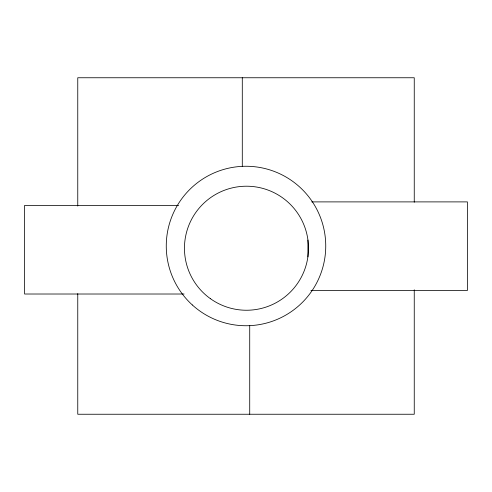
<?xml version="1.0" encoding="UTF-8"?>
<svg xmlns="http://www.w3.org/2000/svg" width="492" height="492" viewBox="0 0 492 492"><rect width="100%" height="100%" fill="white"/><g stroke="black" fill="none" stroke-linecap="round" stroke-linejoin="round"><path stroke-width="0.74" d="M311.762 201.892L467.4 201.892L467.4 290.489L310.882 290.489M178.707 205.416L24.6 205.416L24.6 294.013L184.076 294.013M414.252 202.212L414.252 77.754L77.761 77.754L77.761 206.05M414.252 289.788L414.252 414.246L77.761 414.246L77.761 293.632M307.924 240.084L307.924 256.885M249.721 325.649L249.721 414.246M242.292 77.754L242.292 166.351M192.31 304.948A79.735 79.735 0 0 0 323.902 263.029A79.735 79.735 0 0 0 221.8 170.023A79.735 79.735 0 0 0 192.31 304.948M210.373 298.656A62.017 62.017 0 0 0 308.195 254.284A62.017 62.017 0 0 0 220.853 191.751A62.017 62.017 0 0 0 210.373 298.656"/></g></svg>
